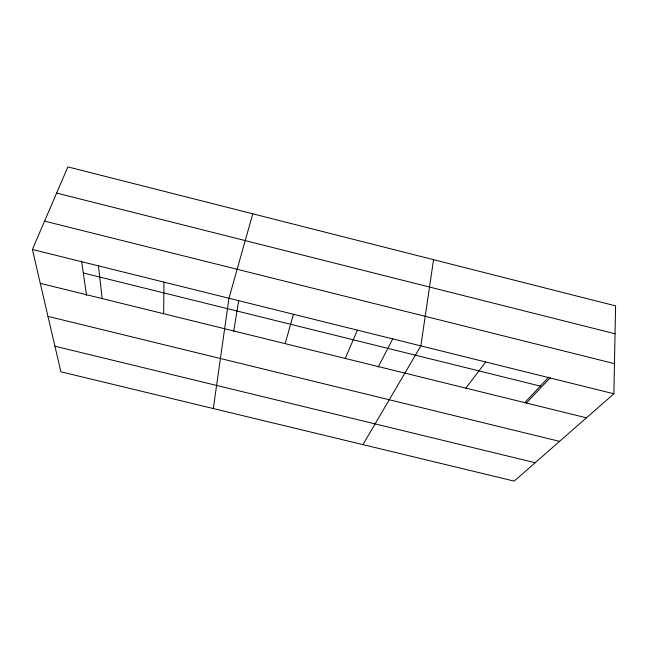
<?xml version="1.0" encoding="UTF-8"?>
<svg xmlns="http://www.w3.org/2000/svg" width="648" height="648" viewBox="0 0 648 648"><rect width="100%" height="100%" fill="white"/><g stroke="black" fill="none" stroke-linecap="round" stroke-linejoin="round"><path stroke-width="0.97" d="M163.652 313.721L163.968 282.131M613.867 393.79L615.6 305.888L67.878 166.892L32.4 249.48L60.888 371.806L514.204 481.108L613.867 393.79L32.4 249.48M213.314 408.556L228.963 298.258L252.777 213.816M433.544 259.686L420.86 345.886L362.929 444.633M233.701 331.331L238.739 300.291M285.169 343.643L293.439 314.264M345.246 358.433L357.404 330.14M378.254 366.922L392.874 338.556M465.863 388.128L485.716 361.981M524.726 402.692L548.597 377.266M526.379 403.032L550.055 377.946M54.934 346.218L535.183 462.729M47.984 316.378L559.556 441.369M40.289 283.346L586.44 417.822M83.308 272.978L540.311 386.095M44.582 221.122L614.466 363.649M56.635 193.064L615.049 333.785M81.567 260.998L86.589 295.529M98.447 265.874L102.206 298.59"/></g></svg>
